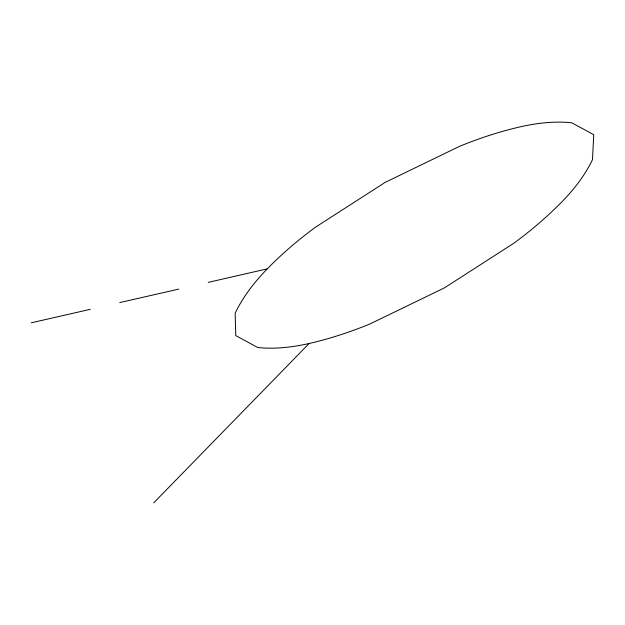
<?xml version="1.0" encoding="UTF-8"?>
<svg xmlns="http://www.w3.org/2000/svg" width="625" height="625" viewBox="0 0 625 625"><rect width="100%" height="100%" fill="white"/><g stroke="black" fill="none" stroke-linecap="round" stroke-linejoin="round"><path stroke-width="0.94" d="M153.75 502.828L309.125 343.484A234.547 119.742 -29.3 0 0 370.07 323.914L444.367 287.906L513.805 243.25A234.547 119.742 -29.3 0 0 562.258 201.43A149.758 76.461 -29.3 0 0 592.484 159.648L593.75 134.703L571.797 122.789A149.758 76.461 -29.3 0 0 520.391 126.812A234.547 119.742 -29.3 0 0 459.445 146.383L385.148 182.391L315.703 227.047A234.547 119.742 -29.3 0 0 267.258 268.867A159.016 81.188 -29.3 0 0 235.164 313.227L235.766 335.594L257.719 347.508A149.758 76.461 -29.3 0 0 309.125 343.484M31.25 322.82L90.25 309.328M119.75 302.586L178.75 289.102M208.25 282.352L267.258 268.867"/></g></svg>
